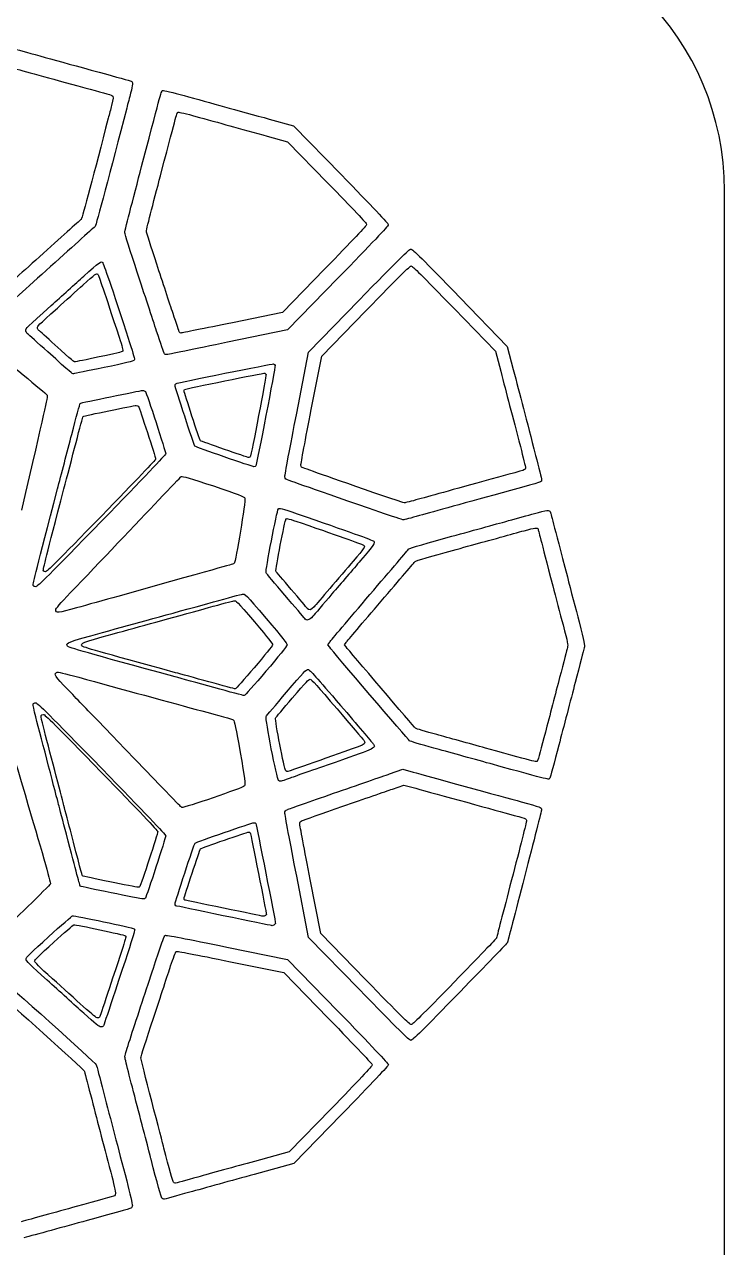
# Model space of a CAD drawing. Extents: x 0 to 3056, y 2 to 1701.
# Drawn here: x 2807.5 to 3056.4, y 378.7 to 813.3 of the extents above; entities that cross this region are included whole.
import ezdxf

# ---------------------------------------------------------------- set-up
doc = ezdxf.new("R2010")
doc.units = 0
doc.layers.add('K0102_Printing_Least_6', color=7, linetype='CONTINUOUS')

msp = doc.modelspace()

# ---------------------------------------------------------------- linework, layer by layer
at = {"layer": 'K0102_Printing_Least_6', "color": 4}
for points in [[(2845.249929, 788.85308)], [(2936.914027, 742.067081)], [(2807.98093, 704.501082)], [(2815.60783, 681.582083)], [(2889.769928, 656.384184)], [(2980.347825, 647.661084)], [(2855.229929, 644.286584)], [(2897.781928, 641.126084)], [(2834.992829, 636.829084)], [(2822.792929, 592.356085)], [(2919.894927, 571.290086)], [(2870.627828, 569.323086)], [(2973.062926, 550.603086)], [(2857.742829, 524.950087)], [(2896.777728, 493.845088)], [(2839.722829, 469.751088)], [(2926.363927, 470.564088)], [(2847.597829, 428.974089)]]:
    msp.add_lwpolyline(points, close=True, dxfattribs=at)
for points in [[(2894.563028, 779.634081), (2903.207027, 777.247081), (2920.063027, 759.942081)], [(2918.977027, 723.099082), (2901.039027, 704.692082), (2879.731028, 700.317082)], [(2904.300827, 675.122083), (2908.531827, 696.825083), (2926.363827, 715.142082)], [(2962.374826, 716.165082), (2979.171826, 698.872083), (2981.296825, 690.685083)], [(2916.031927, 591.931085), (2915.374927, 592.841085), (2916.038927, 593.798085)], [(2937.328927, 546.989086), (2942.003926, 548.622086), (2945.714926, 547.599086)], [(2926.363927, 470.564088), (2908.531927, 488.880088), (2904.300927, 510.579087)], [(2879.456828, 485.435088), (2901.038827, 481.024088), (2918.976827, 462.610088)], [(2920.074827, 425.778089), (2903.238827, 408.48509), (2889.214828, 404.63809)]]:
    msp.add_lwpolyline(points, dxfattribs=at)
at = {"layer": 'K0102_Printing_Least_6', "color": 1}
for points in [[(2893.821628, 773.604181), (2901.047627, 771.608181), (2915.139627, 757.141181)], [(3056.421624, 323.605192), (3056.421624, 754.146181)], [(2914.231627, 726.340182), (2899.235628, 710.952182), (2881.421628, 707.294182)], [(2909.482627, 676.399183), (2913.184627, 695.387183), (2928.784627, 711.412182)], [(2960.290626, 712.307182), (2974.985626, 697.178183), (2976.844626, 690.015183)], [(2921.901627, 592.048185), (2921.329627, 592.840185), (2921.907627, 593.672185)], [(2938.305627, 541.562186), (2942.435626, 543.005186), (2945.714626, 542.101186)], [(2928.618627, 474.047188), (2912.866627, 490.227188), (2909.128627, 509.397187)], [(2880.745628, 480.232188), (2899.699628, 476.358188), (2915.453627, 460.186188)], [(2916.417627, 427.838189), (2901.631627, 412.65119), (2889.315628, 409.27219)]]:
    msp.add_lwpolyline(points, dxfattribs=at)
for points in [[(2852.706629, 747.400181)], [(2944.990626, 727.436182)], [(2842.458629, 697.159183)], [(2864.231628, 683.027183)], [(2848.024629, 677.584183)], [(2900.494627, 637.533184)], [(2990.101625, 633.905184)], [(2872.976628, 606.056185)], [(2902.741627, 573.898186)], [(2980.681625, 509.262187)], [(2847.815629, 506.667187)], [(2893.532628, 497.017188)], [(2837.717629, 470.890188)], [(2916.417627, 427.838189)]]:
    msp.add_lwpolyline(points, close=True, dxfattribs=at)
for points in [[(3056.421624, 754.146181), (3056.421624, 807.87218), (3013.171625, 851.122179), (2959.449626, 851.122179)], [(2803.03463, 797.88118), (2807.13263, 796.75018), (2815.71663, 794.38818), (2828.964629, 790.74418)], [(2828.964629, 790.74418), (2834.052629, 789.34418), (2838.396629, 788.14318), (2838.623629, 788.07018)], [(2838.623629, 788.07018), (2839.192629, 787.89418), (2839.148629, 786.93618), (2838.462629, 784.41718)], [(2838.462629, 784.41718), (2838.150629, 783.26618), (2837.618629, 781.24318), (2837.279629, 779.918181)], [(2837.279629, 779.918181), (2832.444629, 761.118181), (2827.946629, 744.280181), (2827.710629, 744.090181)], [(2856.250629, 760.966181), (2861.801628, 782.23518), (2861.726628, 781.96418), (2862.144628, 782.09818)], [(2862.144628, 782.09818), (2862.369628, 782.17318), (2865.220628, 781.49018), (2868.482628, 780.58518)], [(2868.482628, 780.58518), (2871.745628, 779.681181), (2877.152628, 778.188181), (2880.503628, 777.271181)], [(2880.503628, 777.271181), (2883.854628, 776.350181), (2889.846628, 774.701181), (2893.821628, 773.604181)], [(2852.706629, 747.400181), (2853.722629, 751.289181), (2855.315629, 757.393181), (2856.250629, 760.966181)], [(2915.139627, 757.141181), (2924.403627, 747.626181), (2929.226627, 742.511181), (2929.226627, 742.198181)], [(2827.710629, 744.090181), (2827.547629, 743.957181), (2821.475629, 738.494182), (2814.22263, 731.946182)], [(2850.854629, 739.821182), (2850.854629, 740.102181), (2851.687629, 743.511181), (2852.706629, 747.400181)], [(2854.551629, 728.129182), (2852.517629, 734.279182), (2850.854629, 739.543182), (2850.854629, 739.821182)], [(2929.226627, 742.198181), (2929.226627, 741.887181), (2924.109627, 736.477182), (2914.231627, 726.340182)], [(2814.22263, 731.946182), (2806.96663, 725.399182), (2800.71163, 719.799182), (2800.31863, 719.500182)], [(2860.331628, 710.570182), (2859.182629, 714.074182), (2856.582629, 721.977182), (2854.551629, 728.129182)], [(2928.784627, 711.412182), (2941.125626, 724.087182), (2944.511626, 727.436182), (2944.990626, 727.436182)], [(2944.990626, 727.436182), (2945.465626, 727.436182), (2948.663626, 724.275182), (2960.290626, 712.307182)], [(2828.301629, 720.678182), (2832.663629, 724.625182), (2833.146629, 724.969182), (2833.611629, 724.468182)], [(2833.611629, 724.468182), (2833.872629, 724.188182), (2835.847629, 718.339182), (2841.148629, 702.155182)], [(2819.21363, 712.476182), (2822.000629, 714.983182), (2826.089629, 718.675182), (2828.301629, 720.678182)], [(2812.08263, 705.459182), (2812.08263, 706.046182), (2812.23263, 706.197182), (2819.21363, 712.476182)], [(2862.640628, 703.902182), (2862.516628, 704.065182), (2861.477628, 707.066182), (2860.331628, 710.570182)], [(2812.59863, 704.545182), (2812.31663, 704.770182), (2812.08263, 705.182182), (2812.08263, 705.459182)], [(2818.27463, 699.469183), (2815.43863, 702.038182), (2812.88463, 704.321182), (2812.59863, 704.545182)], [(2881.421628, 707.294182), (2871.627628, 705.286182), (2863.444628, 703.631182), (2863.238628, 703.624182)], [(2841.148629, 702.155182), (2842.261629, 698.758183), (2842.612629, 697.411183), (2842.458629, 697.159183)], [(2863.238628, 703.624182), (2863.032628, 703.614182), (2862.761628, 703.739182), (2862.640628, 703.902182)], [(2825.470629, 693.374183), (2825.043629, 693.350183), (2824.864629, 693.500183), (2818.27463, 699.469183)], [(2842.458629, 697.159183), (2842.307629, 696.912183), (2839.874629, 696.319183), (2834.038629, 695.104183)], [(2834.038629, 695.104183), (2829.522629, 694.165183), (2825.667629, 693.387183), (2825.470629, 693.374183)], [(2864.463628, 683.587183), (2864.895628, 683.860183), (2892.666628, 689.468183), (2892.980628, 689.347183)], [(2893.412628, 688.901183), (2893.534628, 688.578183), (2888.070628, 660.057183), (2887.804628, 659.612184)], [(2892.980628, 689.347183), (2893.153628, 689.279183), (2893.345628, 689.078183), (2893.412628, 688.901183)], [(2976.844626, 690.015183), (2978.854626, 682.260183), (2980.946625, 674.226183), (2983.813625, 663.290183)], [(2864.231628, 683.027183), (2864.231628, 683.254183), (2864.334628, 683.504183), (2864.463628, 683.587183)], [(2870.052628, 665.352183), (2869.815628, 665.595183), (2864.231628, 682.549183), (2864.231628, 683.027183)], [(2825.833629, 664.666183), (2827.144629, 669.705183), (2828.286629, 673.899183), (2828.373629, 673.986183)], [(2828.373629, 673.986183), (2828.575629, 674.191183), (2846.365629, 677.872183), (2847.186629, 677.878183)], [(2847.186629, 677.878183), (2847.524629, 677.882183), (2847.898629, 677.750183), (2848.024629, 677.584183)], [(2848.024629, 677.584183), (2848.355629, 677.140183), (2854.158629, 659.419184), (2854.152629, 658.860184)], [(2905.785627, 656.745184), (2905.785627, 657.114184), (2907.449627, 665.959183), (2909.482627, 676.399183)], [(2887.259628, 659.375184), (2886.794628, 659.375184), (2870.289628, 665.108183), (2870.052628, 665.352183)], [(2821.543629, 648.213184), (2822.589629, 652.226184), (2824.523629, 659.631184), (2825.833629, 664.666183)], [(2983.813625, 663.290183), (2984.814625, 659.459184), (2985.634625, 656.051184), (2985.634625, 655.714184)], [(2854.152629, 658.860184), (2854.149629, 658.549184), (2847.421629, 651.474184), (2834.868629, 638.583184)], [(2887.804628, 659.612184), (2887.727628, 659.484184), (2887.480628, 659.375184), (2887.259628, 659.375184)], [(2906.051627, 655.911184), (2905.904627, 656.004184), (2905.785627, 656.379184), (2905.785627, 656.745184)], [(2935.322627, 645.649184), (2915.757627, 652.439184), (2906.290627, 655.757184), (2906.051627, 655.911184)], [(2976.014626, 652.374184), (2961.449626, 648.380184), (2952.396626, 645.884184), (2947.636626, 644.556184)], [(2985.634625, 655.714184), (2985.634625, 654.965184), (2986.317625, 655.201184), (2976.014626, 652.374184)], [(2814.21463, 619.160185), (2814.08463, 619.502185), (2815.28363, 624.255184), (2821.543629, 648.213184)], [(2942.659626, 643.226184), (2942.498626, 643.213184), (2939.197627, 644.306184), (2935.322627, 645.649184)], [(2947.636626, 644.556184), (2945.055626, 643.834184), (2942.817626, 643.236184), (2942.659626, 643.226184)], [(2834.868629, 638.583184), (2819.03463, 622.319184), (2815.47863, 618.779185), (2814.97263, 618.779185)], [(2896.908628, 618.979185), (2896.672628, 619.410185), (2900.088627, 637.082184), (2900.494627, 637.533184)], [(2900.494627, 637.533184), (2900.765627, 637.833184), (2901.432627, 637.657184), (2905.912627, 636.119184)], [(2905.912627, 636.119184), (2920.788627, 630.997184), (2927.905627, 628.458184), (2928.191627, 628.178184)], [(2985.167625, 633.383184), (2988.988625, 634.449184), (2989.911625, 634.548184), (2990.101625, 633.905184)], [(2959.655626, 626.353184), (2966.818626, 628.322184), (2974.723626, 630.495184), (2977.220626, 631.181184)], [(2977.220626, 631.181184), (2979.720626, 631.867184), (2983.296625, 632.859184), (2985.167625, 633.383184)], [(2990.101625, 633.905184), (2990.224625, 633.501184), (2990.933625, 630.784184), (2995.369625, 613.777185)], [(2928.191627, 628.178184), (2928.699627, 627.679184), (2928.352627, 627.165184), (2924.364627, 622.517184)], [(2946.390626, 622.460184), (2946.519626, 622.633184), (2952.489626, 624.386184), (2959.655626, 626.353184)], [(2924.364627, 622.517184), (2922.339627, 620.160184), (2918.610627, 615.799185), (2916.075627, 612.829185)], [(2934.320627, 608.325185), (2940.827626, 615.929185), (2946.257626, 622.291184), (2946.390626, 622.460184)], [(2814.97263, 618.779185), (2814.62463, 618.779185), (2814.29363, 618.945185), (2814.21463, 619.160185)], [(2902.368627, 612.491185), (2899.466628, 615.879185), (2897.007628, 618.800185), (2896.908628, 618.979185)], [(2916.075627, 612.829185), (2913.543627, 609.861185), (2911.026627, 606.935185), (2910.484627, 606.329185)], [(2995.369625, 613.777185), (2996.364625, 609.963185), (2997.994625, 603.720185), (2998.993625, 599.907185)], [(2881.940628, 608.443185), (2882.750628, 608.579185), (2882.774628, 608.555185), (2889.256628, 600.961185)], [(2908.060627, 605.779185), (2907.834627, 606.082185), (2905.273627, 609.104185), (2902.368627, 612.491185)], [(2838.745629, 596.628185), (2849.408629, 599.554185), (2858.025629, 601.927185), (2872.976628, 606.056185)], [(2872.976628, 606.056185), (2877.458628, 607.297185), (2881.492628, 608.368185), (2881.940628, 608.443185)], [(2910.484627, 606.329185), (2909.367627, 605.084185), (2908.696627, 604.930185), (2908.060627, 605.779185)], [(2921.907627, 593.672185), (2922.227627, 594.126185), (2927.813627, 600.722185), (2934.320627, 608.325185)], [(2889.256628, 600.961185), (2894.409628, 594.926185), (2895.741628, 593.224185), (2895.684628, 592.763185)], [(2998.993625, 599.907185), (3000.677625, 593.481185), (3000.789625, 592.890185), (3000.554625, 591.868185)], [(2827.937629, 592.417185), (2827.385629, 593.465185), (2827.774629, 593.617185), (2838.745629, 596.628185)], [(2861.222628, 582.921185), (2833.982629, 590.353185), (2828.144629, 592.020185), (2827.937629, 592.417185)], [(2895.684628, 592.763185), (2895.636628, 592.424185), (2892.968628, 589.098185), (2889.185628, 584.675185)], [(2946.576626, 563.191186), (2946.068626, 563.626186), (2922.628627, 591.033185), (2921.901627, 592.048185)], [(3000.554625, 591.868185), (3000.412625, 591.260185), (2999.169625, 586.454185), (2997.787625, 581.190185)], [(2873.115628, 579.647186), (2868.162628, 581.013185), (2862.812628, 582.487185), (2861.222628, 582.921185)], [(2889.185628, 584.675185), (2885.655628, 580.545185), (2882.618628, 577.165186), (2882.441628, 577.165186)], [(2882.441628, 577.165186), (2882.265628, 577.165186), (2878.068628, 578.283186), (2873.115628, 579.647186)], [(2902.741627, 573.898186), (2907.807627, 579.831186), (2908.574627, 580.637185), (2909.093627, 580.576185)], [(2909.093627, 580.576185), (2909.557627, 580.525185), (2911.630627, 578.235186), (2918.631627, 570.052186)], [(2997.787625, 581.190185), (2996.405625, 575.923186), (2994.126625, 567.199186), (2992.727625, 561.799186)], [(2896.776628, 566.779186), (2896.889628, 566.982186), (2899.572628, 570.184186), (2902.741627, 573.898186)], [(2918.631627, 570.052186), (2923.548627, 564.299186), (2927.814627, 559.286186), (2928.110627, 558.908186)], [(2814.23463, 563.647186), (2813.71463, 565.655186), (2813.35363, 567.476186), (2813.43363, 567.689186)], [(2813.43363, 567.689186), (2813.51463, 567.905186), (2813.86363, 568.077186), (2814.22063, 568.077186)], [(2814.22063, 568.077186), (2814.74363, 568.077186), (2818.45963, 564.383186), (2834.891629, 547.506186)], [(2900.417627, 548.056186), (2899.946628, 548.445186), (2896.486628, 566.244186), (2896.776628, 566.779186)], [(2821.386629, 536.254187), (2820.818629, 538.384187), (2815.99263, 556.887186), (2814.23463, 563.647186)], [(2954.085626, 560.905186), (2950.166626, 561.983186), (2946.787626, 563.011186), (2946.576626, 563.191186)], [(2971.484626, 556.118186), (2965.833626, 557.673186), (2958.001626, 559.829186), (2954.085626, 560.905186)], [(2992.727625, 561.799186), (2991.324625, 556.396186), (2990.075625, 551.842186), (2989.945625, 551.671186)], [(2928.110627, 558.908186), (2929.171627, 557.557186), (2929.297627, 557.621186), (2917.009627, 553.347186)], [(2917.009627, 553.347186), (2910.838627, 551.199186), (2904.766627, 549.071186), (2903.518627, 548.619186)], [(2989.945625, 551.671186), (2989.507625, 551.098186), (2991.165625, 550.700186), (2971.484626, 556.118186)], [(2903.518627, 548.619186), (2900.906627, 547.672186), (2900.887627, 547.668186), (2900.417627, 548.056186)], [(2834.891629, 547.506186), (2848.056629, 533.987187), (2854.922629, 526.759187), (2854.929629, 526.433187)], [(2920.688627, 535.434187), (2928.104627, 538.011187), (2936.034627, 540.768186), (2938.305627, 541.562186)], [(2945.714626, 542.101186), (2949.754626, 540.982186), (2973.956626, 534.329187), (2979.587626, 532.787187)], [(2823.817629, 526.928187), (2822.789629, 530.895187), (2821.691629, 535.091187), (2821.386629, 536.254187)], [(2906.298627, 530.361187), (2906.795627, 530.575187), (2913.273627, 532.859187), (2920.688627, 535.434187)], [(2905.394627, 529.270187), (2905.394627, 529.847187), (2905.560627, 530.043187), (2906.298627, 530.361187)], [(2979.587626, 532.787187), (2985.840625, 531.075187), (2986.023625, 531.006187), (2986.023625, 530.323187)], [(2986.023625, 530.323187), (2986.023625, 530.001187), (2983.621625, 520.526187), (2980.681625, 509.262187)], [(2828.162629, 510.695187), (2828.035629, 510.829187), (2826.979629, 514.778187), (2823.817629, 526.928187)], [(2854.929629, 526.433187), (2854.929629, 525.851187), (2848.906629, 507.434187), (2848.561629, 506.976187)], [(2870.112628, 520.349187), (2870.374628, 520.620187), (2886.720628, 526.284187), (2887.241628, 526.284187)], [(2887.241628, 526.284187), (2887.468628, 526.284187), (2887.720628, 526.176187), (2887.804628, 526.039187)], [(2887.804628, 526.039187), (2887.909628, 525.863187), (2893.532628, 497.378188), (2893.532628, 497.017188)], [(2909.128627, 509.397187), (2907.075627, 519.943187), (2905.394627, 528.884187), (2905.394627, 529.270187)], [(2864.283628, 502.708187), (2864.283628, 503.238187), (2869.846628, 520.077187), (2870.112628, 520.349187)], [(2847.815629, 506.667187), (2847.151629, 506.670187), (2828.328629, 510.530187), (2828.162629, 510.695187)], [(2980.681625, 509.262187), (2977.744626, 498.002188), (2975.339626, 488.705188), (2975.339626, 488.609188)], [(2848.561629, 506.976187), (2848.435629, 506.804187), (2848.097629, 506.667187), (2847.815629, 506.667187)], [(2864.497628, 502.144187), (2864.380628, 502.221187), (2864.283628, 502.474187), (2864.283628, 502.708187)], [(2878.276628, 499.248188), (2870.815628, 500.767187), (2864.616628, 502.072187), (2864.497628, 502.144187)], [(2892.333628, 496.365188), (2892.065628, 496.432188), (2885.738628, 497.730188), (2878.276628, 499.248188)], [(2893.177628, 496.611188), (2892.972628, 496.400188), (2892.618628, 496.298188), (2892.333628, 496.365188)], [(2893.532628, 497.017188), (2893.532628, 496.992188), (2893.372628, 496.809188), (2893.177628, 496.611188)], [(2817.92363, 487.115188), (2821.672629, 490.491188), (2824.880629, 493.287188), (2825.057629, 493.326188)], [(2825.057629, 493.326188), (2825.669629, 493.470188), (2843.021629, 489.787188), (2843.368629, 489.440188)], [(2811.11363, 480.440188), (2811.11363, 480.849188), (2812.74763, 482.450188), (2817.92363, 487.115188)], [(2843.368629, 489.440188), (2843.747629, 489.064188), (2844.197629, 490.534188), (2837.717629, 470.890188)], [(2975.339626, 488.609188), (2975.339626, 488.509188), (2968.644626, 481.552188), (2960.466626, 473.146188)], [(2859.479629, 478.715188), (2860.370628, 481.432188), (2861.256628, 483.758188), (2861.448628, 483.882188)], [(2861.448628, 483.882188), (2861.678628, 484.033188), (2868.220628, 482.794188), (2880.745628, 480.232188)], [(2817.48763, 474.154188), (2812.65263, 478.512188), (2811.11363, 480.030188), (2811.11363, 480.440188)], [(2853.369629, 460.162188), (2855.839629, 467.647188), (2858.587629, 475.998188), (2859.479629, 478.715188)], [(2828.377629, 464.326188), (2825.895629, 466.572188), (2820.994629, 470.991188), (2817.48763, 474.154188)], [(2944.982626, 457.865189), (2944.499626, 457.865189), (2941.107626, 461.219188), (2928.618627, 474.047188)], [(2837.717629, 470.890188), (2835.979629, 465.619188), (2834.466629, 461.068188), (2834.361629, 460.774188)], [(2960.466626, 473.146188), (2948.685626, 461.040188), (2945.465626, 457.865189), (2944.982626, 457.865189)], [(2799.50163, 467.706188), (2799.93763, 467.706188), (2828.505629, 442.016189), (2828.743629, 441.410189)], [(2833.526629, 460.243188), (2833.029629, 460.247188), (2831.886629, 461.154188), (2828.377629, 464.326188)], [(2834.361629, 460.774188), (2834.220629, 460.397188), (2833.978629, 460.240188), (2833.526629, 460.243188)], [(2848.874629, 446.045189), (2848.874629, 446.323189), (2850.895629, 452.673189), (2853.369629, 460.162188)], [(2915.453627, 460.186188), (2925.827627, 449.537189), (2931.206627, 443.850189), (2931.206627, 443.520189)], [(2852.765629, 430.645189), (2850.625629, 438.837189), (2848.874629, 445.767189), (2848.874629, 446.045189)], [(2931.206627, 443.520189), (2931.206627, 443.194189), (2926.147627, 437.825189), (2916.417627, 427.838189)], [(2828.743629, 441.410189), (2828.832629, 441.182189), (2829.840629, 437.394189), (2830.982629, 432.994189)], [(2830.982629, 432.994189), (2833.271629, 424.165189), (2835.386629, 416.05119), (2838.162629, 405.44719)], [(2857.098629, 414.01319), (2856.854629, 414.96719), (2854.903629, 422.453189), (2852.765629, 430.645189)], [(2860.480628, 401.84119), (2860.241628, 402.14019), (2859.036629, 406.47619), (2857.098629, 414.01319)], [(2889.315628, 409.27219), (2882.543628, 407.40919), (2873.472628, 404.90519), (2869.157628, 403.70419)], [(2838.162629, 405.44719), (2839.170629, 401.60219), (2839.961629, 398.17819), (2839.920629, 397.83719)], [(2861.036628, 401.50519), (2860.889628, 401.49819), (2860.639628, 401.64919), (2860.480628, 401.84119)], [(2869.157628, 403.70419), (2864.841628, 402.50419), (2861.187628, 401.51219), (2861.036628, 401.50519)], [(2839.487629, 397.01719), (2839.289629, 396.90419), (2833.196629, 395.19119), (2825.944629, 393.20919)], [(2839.920629, 397.83719), (2839.879629, 397.49719), (2839.684629, 397.12919), (2839.487629, 397.01719)], [(2825.944629, 393.20919), (2818.69263, 391.22619), (2809.84663, 388.79719), (2806.28663, 387.80619)]]:
    msp.add_open_spline(points, degree=3, dxfattribs=at)
at = {"layer": 'K0102_Printing_Least_6', "color": 4}
for points in [[(2803.65293, 804.66108), (2808.46493, 803.33308), (2818.54293, 800.56008), (2834.097929, 796.28208)], [(2834.097929, 796.28208), (2840.070929, 794.63808), (2845.171929, 793.22808), (2845.437929, 793.14208)], [(2845.437929, 793.14208), (2846.105929, 792.93508), (2846.054929, 791.81008), (2845.249929, 788.85308)], [(2845.249929, 788.85308), (2844.882929, 787.50108), (2844.257929, 785.12608), (2843.859929, 783.57108)], [(2849.622029, 764.517081), (2856.262029, 789.95808), (2856.172029, 789.63408), (2856.672029, 789.79408)], [(2856.672029, 789.79408), (2856.942029, 789.88408), (2860.352028, 789.06708), (2864.254028, 787.98508)], [(2864.254028, 787.98508), (2868.157028, 786.90308), (2874.625028, 785.11808), (2878.633028, 784.02108)], [(2843.859929, 783.57108), (2838.183929, 761.497081), (2832.902929, 741.728081), (2832.624929, 741.505081)], [(2878.633028, 784.02108), (2882.641028, 782.91908), (2889.809028, 780.94608), (2894.563028, 779.634081)], [(2845.383029, 748.290081), (2846.598029, 752.942081), (2848.504029, 760.243081), (2849.622029, 764.517081)], [(2920.063027, 759.942081), (2931.145027, 748.560081), (2936.914027, 742.442081), (2936.914027, 742.067081)], [(2843.168029, 739.224082), (2843.168029, 739.560082), (2844.164029, 743.638081), (2845.383029, 748.290081)], [(2832.624929, 741.505081), (2832.433929, 741.349081), (2825.304929, 734.935082), (2816.78893, 727.247082)], [(2847.590029, 725.239082), (2845.157029, 732.595082), (2843.168029, 738.892082), (2843.168029, 739.224082)], [(2936.914027, 742.067081), (2936.914027, 741.696081), (2930.793027, 735.224082), (2918.977027, 723.099082)], [(2926.363827, 715.142082), (2940.468826, 729.630082), (2944.339826, 733.458082), (2944.886826, 733.458082)], [(2944.886826, 733.458082), (2945.429826, 733.458082), (2949.085826, 729.845082), (2962.374826, 716.165082)], [(2816.78893, 727.247082), (2808.26993, 719.560082), (2800.92593, 712.985082), (2800.46493, 712.634082)], [(2828.574929, 723.825082), (2834.113929, 728.837082), (2834.726929, 729.274082), (2835.316929, 728.638082)], [(2835.316929, 728.638082), (2835.648929, 728.282082), (2838.156929, 720.856082), (2844.886929, 700.306082)], [(2817.03593, 713.411082), (2820.574929, 716.595082), (2825.765929, 721.282082), (2828.574929, 723.825082)], [(2854.504029, 704.235082), (2853.129029, 708.427082), (2850.020029, 717.880082), (2847.590029, 725.239082)], [(2807.98093, 704.501082), (2807.98093, 705.247082), (2808.17193, 705.439082), (2817.03593, 713.411082)], [(2808.63693, 703.341082), (2808.27793, 703.626082), (2807.98093, 704.149082), (2807.98093, 704.501082)], [(2857.266029, 696.259083), (2857.118029, 696.454083), (2855.875029, 700.044082), (2854.504029, 704.235082)], [(2815.84393, 696.896083), (2812.24293, 700.157082), (2808.99993, 703.056082), (2808.63693, 703.341082)], [(2844.886929, 700.306082), (2846.300929, 695.993083), (2846.746929, 694.282083), (2846.550929, 693.962083)], [(2879.731028, 700.317082), (2868.016028, 697.915083), (2858.227029, 695.935083), (2857.981029, 695.927083)], [(2798.20183, 695.808083), (2799.02983, 695.378083), (2815.27883, 682.090083), (2815.60783, 681.582083)], [(2824.980929, 689.157083), (2824.437929, 689.126083), (2824.210929, 689.317083), (2815.84393, 696.896083)], [(2857.981029, 695.927083), (2857.735029, 695.915083), (2857.411029, 696.064083), (2857.266029, 696.259083)], [(2835.859929, 691.353083), (2830.124929, 690.161083), (2825.230929, 689.173083), (2824.980929, 689.157083)], [(2846.550929, 693.962083), (2846.359929, 693.649083), (2843.269929, 692.896083), (2835.859929, 691.353083)], [(2861.320928, 685.606183), (2861.847928, 685.939183), (2895.695928, 692.774183), (2896.078928, 692.626183)], [(2896.605928, 692.083183), (2896.753928, 691.689183), (2890.093928, 656.927184), (2889.769928, 656.384184)], [(2896.078928, 692.626183), (2896.288928, 692.544183), (2896.523928, 692.298183), (2896.605928, 692.083183)], [(2981.296825, 690.685083), (2983.593825, 681.821083), (2985.984825, 672.638083), (2989.261825, 660.138083)], [(2827.328829, 678.603083), (2827.566829, 678.845083), (2848.558829, 683.189083), (2849.527829, 683.196083)], [(2849.527829, 683.196083), (2849.925829, 683.200083), (2850.367829, 683.044083), (2850.515829, 682.849083)], [(2850.515829, 682.849083), (2850.906829, 682.325083), (2857.753829, 661.415083), (2857.746829, 660.755083)], [(2861.038928, 684.923183), (2861.038928, 685.200183), (2861.163928, 685.505183), (2861.320928, 685.606183)], [(2868.132928, 663.380183), (2867.843928, 663.677183), (2861.038928, 684.341183), (2861.038928, 684.923183)], [(2815.60783, 681.582083), (2815.82883, 681.237083), (2814.68183, 676.118083), (2806.43683, 640.630084)], [(2824.331829, 667.606083), (2825.878829, 673.552083), (2827.226829, 678.501083), (2827.328829, 678.603083)], [(2900.074827, 652.657084), (2900.074827, 653.079084), (2901.976827, 663.189083), (2904.300827, 675.122083)], [(2819.26983, 648.192084), (2820.503829, 652.927084), (2822.785829, 661.665083), (2824.331829, 667.606083)], [(2857.746829, 660.755083), (2857.742829, 660.388083), (2849.804829, 652.040084), (2834.992829, 636.829084)], [(2889.105928, 656.095184), (2888.538928, 656.095184), (2868.421928, 663.083183), (2868.132928, 663.380183)], [(2889.769928, 656.384184), (2889.675928, 656.228184), (2889.374928, 656.095184), (2889.105928, 656.095184)], [(2989.261825, 660.138083), (2990.406825, 655.759084), (2991.343825, 651.864084), (2991.343825, 651.478084)], [(2855.229929, 644.286584), (2859.383929, 648.673584), (2863.004928, 652.408584), (2863.271928, 652.586584)], [(2863.271928, 652.586584), (2863.635928, 652.828584), (2866.513928, 651.992584), (2874.674928, 649.262584)], [(2900.378827, 651.704084), (2900.210827, 651.810084), (2900.074827, 652.239084), (2900.074827, 652.657084)], [(2810.62183, 613.911085), (2810.46883, 614.314085), (2811.88283, 619.923085), (2819.26983, 648.192084)], [(2874.674928, 649.262584), (2883.504928, 646.306584), (2885.639928, 645.492584), (2885.869928, 644.974584)], [(2933.835827, 639.974084), (2911.472827, 647.735084), (2900.652827, 651.528084), (2900.378827, 651.704084)], [(2980.347825, 647.661084), (2963.699826, 643.095084), (2953.351826, 640.243084), (2947.910826, 638.724084)], [(2991.343825, 651.478084), (2991.343825, 650.622084), (2992.124825, 650.892084), (2980.347825, 647.661084)], [(2823.906929, 611.364585), (2834.216929, 622.171584), (2847.775929, 636.425584), (2855.229929, 644.286584)], [(2885.869928, 644.974584), (2886.218928, 644.181584), (2882.565928, 622.048584), (2882.032928, 621.728584)], [(2893.394928, 618.427085), (2893.105928, 618.954085), (2897.285928, 640.575084), (2897.781928, 641.126084)], [(2897.781928, 641.126084), (2898.113928, 641.493084), (2898.929928, 641.278084), (2904.410927, 639.396084)], [(2904.410927, 639.396084), (2922.609927, 633.130084), (2931.316927, 630.024084), (2931.667927, 629.681084)], [(2942.222826, 637.204084), (2942.038826, 637.189084), (2938.265827, 638.439084), (2933.835827, 639.974084)], [(2979.660926, 636.942084), (2982.535925, 637.731084), (2986.648925, 638.872084), (2988.800925, 639.474084)], [(2988.800925, 639.474084), (2993.195925, 640.700084), (2994.257925, 640.814084), (2994.476925, 640.075084)], [(2994.476925, 640.075084), (2994.617925, 639.610084), (2995.433925, 636.485084), (3000.535925, 616.923085)], [(2834.992829, 636.829084), (2816.30883, 617.638085), (2812.11383, 613.462085), (2811.51583, 613.462085)], [(2947.910826, 638.724084), (2944.960826, 637.899084), (2942.402826, 637.216084), (2942.222826, 637.204084)], [(2959.456926, 631.388084), (2967.695926, 633.653084), (2976.788926, 636.153084), (2979.660926, 636.942084)], [(2944.199926, 626.911084), (2944.347926, 627.110084), (2951.214926, 629.126084), (2959.456926, 631.388084)], [(2931.667927, 629.681084), (2932.288927, 629.071084), (2931.863927, 628.442084), (2926.984927, 622.755084)], [(2930.316927, 610.653085), (2937.800927, 619.399085), (2944.046926, 626.716084), (2944.199926, 626.911084)], [(2882.032928, 621.728584), (2881.587928, 621.460584), (2880.990928, 621.293584), (2840.688929, 610.041585)], [(2926.984927, 622.755084), (2924.507927, 619.872085), (2919.945927, 614.536085), (2916.843927, 610.903085)], [(2900.074927, 610.489085), (2896.523928, 614.634085), (2893.515928, 618.208085), (2893.394928, 618.427085)], [(2811.51583, 613.462085), (2811.10583, 613.462085), (2810.71483, 613.657085), (2810.62183, 613.911085)], [(3000.535925, 616.923085), (3001.679925, 612.536085), (3003.554925, 605.356085), (3004.703925, 600.970085)], [(2818.64693, 605.286585), (2818.62893, 605.663585), (2820.212929, 607.494585), (2823.906929, 611.364585)], [(2840.688929, 610.041585), (2836.157929, 608.776585), (2829.571929, 606.929585), (2826.055929, 605.938585)], [(2874.687928, 608.071085), (2879.851928, 609.501085), (2884.499928, 610.735085), (2885.015928, 610.821085)], [(2885.015928, 610.821085), (2885.949928, 610.978085), (2885.976928, 610.950085), (2893.445928, 602.200085)], [(2907.038927, 602.278085), (2906.761927, 602.649085), (2903.628927, 606.345085), (2900.074927, 610.489085)], [(2916.843927, 610.903085), (2913.746927, 607.271085), (2910.667927, 603.692085), (2910.003927, 602.950085)], [(2916.038927, 593.798085), (2916.406927, 594.321085), (2922.831927, 601.907085), (2930.316927, 610.653085)], [(2826.055929, 605.938585), (2819.43893, 604.072585), (2818.69993, 604.005585), (2818.64693, 605.286585)], [(2835.246929, 597.208085), (2847.531929, 600.579085), (2857.460929, 603.314085), (2874.687928, 608.071085)], [(2893.445928, 602.200085), (2899.382928, 595.247085), (2900.917927, 593.286085), (2900.851927, 592.755085)], [(2910.003927, 602.950085), (2908.636927, 601.427085), (2907.816927, 601.239085), (2907.038927, 602.278085)], [(3004.703925, 600.970085), (3006.640925, 593.579085), (3006.769925, 592.899085), (3006.499925, 591.724085)], [(2822.792929, 592.356085), (2822.156929, 593.564085), (2822.605929, 593.739085), (2835.246929, 597.208085)], [(2861.144928, 581.415085), (2829.757929, 589.978085), (2823.031929, 591.899085), (2822.792929, 592.356085)], [(2900.851927, 592.755085), (2900.796927, 592.364085), (2897.722928, 588.532085), (2893.363928, 583.435085)], [(2944.413926, 558.739086), (2943.828926, 559.239086), (2916.867927, 590.763085), (2916.031927, 591.931085)], [(3006.499925, 591.724085), (3006.335925, 591.024085), (3004.906925, 585.497085), (3003.316925, 579.442086)], [(2823.030829, 576.823086), (2818.25083, 581.764085), (2817.84183, 582.383085), (2818.94383, 583.038085)], [(2818.94383, 583.038085), (2819.26683, 583.232085), (2821.630829, 582.706085), (2826.789829, 581.288085)], [(2893.363928, 583.435085), (2889.296928, 578.677086), (2885.796928, 574.782086), (2885.593928, 574.782086)], [(2900.644927, 575.950086), (2906.781927, 583.138085), (2907.710927, 584.114085), (2908.339927, 584.040085)], [(2908.339927, 584.040085), (2908.902927, 583.978085), (2911.413927, 581.204085), (2919.894927, 571.290086)], [(2826.789829, 581.288085), (2841.192829, 577.336086), (2860.171828, 572.158086), (2870.627828, 569.323086)], [(2874.847928, 577.642086), (2869.140928, 579.216086), (2862.976928, 580.915085), (2861.144928, 581.415085)], [(3003.316925, 579.442086), (3001.726925, 573.384086), (2999.105925, 563.349086), (2997.496925, 557.138086)], [(2833.582829, 565.885086), (2830.320829, 569.275086), (2825.570829, 574.198086), (2823.030829, 576.823086)], [(2885.593928, 574.782086), (2885.390928, 574.782086), (2880.554928, 576.071086), (2874.847928, 577.642086)], [(2893.417928, 567.325086), (2893.554928, 567.571086), (2896.804928, 571.450086), (2900.644927, 575.950086)], [(2797.76753, 571.191686), (2798.30653, 570.908686), (2800.02053, 565.465686), (2807.70853, 539.589687)], [(2811.53183, 567.208086), (2810.94183, 569.489086), (2810.53183, 571.556086), (2810.62183, 571.798086)], [(2810.62183, 571.798086), (2810.71483, 572.044086), (2811.10983, 572.239086), (2811.51583, 572.239086)], [(2811.51583, 572.239086), (2812.10983, 572.239086), (2816.32883, 568.044086), (2834.988829, 548.880086)], [(2919.894927, 571.290086), (2925.851927, 564.321086), (2931.019927, 558.247086), (2931.378927, 557.790086)], [(2819.65283, 536.103087), (2819.00783, 538.521087), (2813.52783, 559.532086), (2811.53183, 567.208086)], [(2863.476828, 535.028087), (2863.030828, 535.293087), (2862.599828, 535.739087), (2833.582829, 565.885086)], [(2870.627828, 569.323086), (2876.459828, 567.746086), (2881.465828, 566.329086), (2881.748828, 566.179086)], [(2881.748828, 566.179086), (2882.134828, 565.973086), (2882.762828, 563.043086), (2884.229828, 554.563086)], [(2897.828928, 544.642086), (2897.257928, 545.114086), (2893.066928, 566.677086), (2893.417928, 567.325086)], [(2931.378927, 557.790086), (2932.663927, 556.153086), (2932.816927, 556.231086), (2917.929927, 551.052086)], [(2953.050926, 556.110086), (2948.542926, 557.349086), (2944.656926, 558.532086), (2944.413926, 558.739086)], [(2997.496925, 557.138086), (2995.882925, 550.923086), (2994.445925, 545.685086), (2994.296925, 545.489086)], [(2884.229828, 554.563086), (2885.814828, 545.387086), (2886.109828, 543.122086), (2885.762828, 542.674086)], [(2973.062926, 550.603086), (2966.562926, 552.392086), (2957.554926, 554.872086), (2953.050926, 556.110086)], [(2834.988829, 548.880086), (2849.937829, 533.528087), (2857.734829, 525.321087), (2857.742829, 524.950087)], [(2917.929927, 551.052086), (2910.453927, 548.450086), (2903.097927, 545.872086), (2901.585927, 545.325086)], [(2994.296925, 545.489086), (2993.792925, 544.829086), (2995.699925, 544.372086), (2973.062926, 550.603086)], [(2901.585927, 545.325086), (2898.421928, 544.177086), (2898.398928, 544.173086), (2897.828928, 544.642086)], [(2917.386927, 540.052086), (2925.781927, 542.970086), (2934.757927, 546.091086), (2937.328927, 546.989086)], [(2945.714926, 547.599086), (2950.288926, 546.333086), (2977.683926, 538.802087), (2984.058925, 537.056087)], [(2807.70853, 539.589687), (2813.28853, 520.801687), (2816.89953, 508.146687), (2816.75453, 507.869687)], [(2885.762828, 542.674086), (2885.230828, 541.990086), (2864.011828, 534.711087), (2863.476828, 535.028087)], [(2901.097927, 534.310087), (2901.660927, 534.552087), (2908.992927, 537.138087), (2917.386927, 540.052086)], [(2822.413829, 525.513087), (2821.246829, 530.017087), (2819.99983, 534.782087), (2819.65283, 536.103087)], [(2984.058925, 537.056087), (2991.136925, 535.118087), (2991.343925, 535.040087), (2991.343925, 534.267087)], [(2900.074927, 533.075087), (2900.074927, 533.728087), (2900.261927, 533.950087), (2901.097927, 534.310087)], [(2904.300927, 510.579087), (2901.976927, 522.517087), (2900.074927, 532.638087), (2900.074927, 533.075087)], [(2991.343925, 534.267087), (2991.343925, 533.903087), (2988.624925, 523.177087), (2985.296925, 510.427087)], [(2868.160728, 522.353087), (2868.480728, 522.685087), (2888.453728, 529.606087), (2889.089728, 529.606087)], [(2889.089728, 529.606087), (2889.367728, 529.606087), (2889.675728, 529.474087), (2889.777728, 529.306087)], [(2889.777728, 529.306087), (2889.906728, 529.091087), (2896.777728, 494.286088), (2896.777728, 493.845088)], [(2827.347829, 507.079087), (2827.203829, 507.231087), (2826.003829, 511.716087), (2822.413829, 525.513087)], [(2857.742829, 524.950087), (2857.742829, 524.290087), (2850.902829, 503.376087), (2850.511829, 502.856087)], [(2861.038728, 500.798087), (2861.038728, 501.446087), (2867.835728, 522.021087), (2868.160728, 522.353087)], [(2985.296925, 510.427087), (2981.972925, 497.681088), (2979.249926, 487.157088), (2979.249926, 487.048088)], [(2816.75453, 507.869687), (2816.49253, 507.371687), (2801.10353, 492.380688), (2800.23553, 491.777688)], [(2849.663829, 502.505087), (2848.910829, 502.509087), (2827.535829, 506.892087), (2827.347829, 507.079087)], [(2850.511829, 502.856087), (2850.367829, 502.661087), (2849.984829, 502.505087), (2849.663829, 502.505087)], [(2861.300728, 500.110087), (2861.156728, 500.204087), (2861.038728, 500.513087), (2861.038728, 500.798087)], [(2878.136728, 496.571088), (2869.019728, 498.427088), (2861.445728, 500.021087), (2861.300728, 500.110087)], [(2816.10583, 489.110088), (2820.578829, 493.138088), (2824.406829, 496.474088), (2824.617829, 496.521088)], [(2824.617829, 496.521088), (2825.347829, 496.692088), (2846.050829, 492.298088), (2846.464829, 491.884088)], [(2895.312728, 493.048088), (2894.984728, 493.130088), (2887.253728, 494.716088), (2878.136728, 496.571088)], [(2846.464829, 491.884088), (2846.917829, 491.435088), (2847.453829, 493.189088), (2839.722829, 469.751088)], [(2896.343728, 493.349088), (2896.093728, 493.091088), (2895.660728, 492.966088), (2895.312728, 493.048088)], [(2896.777728, 493.845088), (2896.777728, 493.814088), (2896.581728, 493.591088), (2896.343728, 493.349088)], [(2807.98083, 481.146088), (2807.98083, 481.634088), (2809.92983, 483.544088), (2816.10583, 489.110088)], [(2855.242829, 483.708088), (2856.257829, 486.802088), (2857.265829, 489.450088), (2857.484829, 489.591088)], [(2857.484829, 489.591088), (2857.746829, 489.763088), (2865.195828, 488.353088), (2879.456828, 485.435088)], [(2979.249926, 487.048088), (2979.249926, 486.935088), (2971.671926, 479.060088), (2962.413926, 469.544088)], [(2848.285829, 462.583088), (2851.097829, 471.106088), (2854.226829, 480.614088), (2855.242829, 483.708088)], [(2815.58583, 473.646088), (2809.81683, 478.845088), (2807.98083, 480.657088), (2807.98083, 481.146088)], [(2799.51193, 473.704088), (2800.01193, 473.704088), (2832.773929, 444.243089), (2833.046929, 443.548089)], [(2828.578829, 461.919088), (2825.617829, 464.599088), (2819.76983, 469.872088), (2815.58583, 473.646088)], [(2839.722829, 469.751088), (2837.648829, 463.462088), (2835.843829, 458.032089), (2835.718829, 457.681089)], [(2944.886926, 452.247089), (2944.339926, 452.247089), (2940.499926, 456.044089), (2926.363927, 470.564088)], [(2962.413926, 469.544088), (2949.078926, 455.841089), (2945.433926, 452.247089), (2944.886926, 452.247089)], [(2834.722829, 457.048089), (2834.128829, 457.052089), (2832.765829, 458.134089), (2828.578829, 461.919088)], [(2843.167829, 446.509089), (2843.167829, 446.825089), (2845.468829, 454.056089), (2848.285829, 462.583088)], [(2918.976827, 462.610088), (2930.788827, 450.485089), (2936.913827, 444.009089), (2936.913827, 443.634089)], [(2835.718829, 457.681089), (2835.550829, 457.231089), (2835.261829, 457.044089), (2834.722829, 457.048089)], [(2833.046929, 443.548089), (2833.148929, 443.286089), (2834.304929, 438.942089), (2835.613929, 433.896089)], [(2847.597829, 428.974089), (2845.160829, 438.302089), (2843.167829, 446.192089), (2843.167829, 446.509089)], [(2936.913827, 443.634089), (2936.913827, 443.263089), (2931.152827, 437.149089), (2920.074827, 425.778089)], [(2835.613929, 433.896089), (2838.238929, 423.771089), (2840.663929, 414.46609), (2843.847929, 402.30609)], [(2852.531829, 410.03609), (2852.253829, 411.12209), (2850.031829, 419.64609), (2847.597829, 428.974089)], [(2856.382829, 396.17709), (2856.109829, 396.51709), (2854.738829, 401.45409), (2852.531829, 410.03609)], [(2889.214828, 404.63809), (2881.503828, 402.51709), (2871.175828, 399.66509), (2866.261828, 398.29809)], [(2843.847929, 402.30609), (2845.003929, 397.89609), (2845.910929, 393.97009), (2845.863929, 393.57909)], [(2857.015829, 395.79409), (2856.847829, 395.78609), (2856.562829, 395.95809), (2856.382829, 396.17709)], [(2866.261828, 398.29809), (2861.347828, 396.93109), (2857.187829, 395.80209), (2857.015829, 395.79409)], [(2845.367929, 392.63809), (2845.140929, 392.50909), (2838.152929, 390.54409), (2829.835929, 388.27109)], [(2845.863929, 393.57909), (2845.816929, 393.18909), (2845.593929, 392.76709), (2845.367929, 392.63809)], [(2829.835929, 388.27109), (2821.519929, 385.99709), (2811.37493, 383.21209), (2807.29293, 382.07509)]]:
    msp.add_open_spline(points, degree=3, dxfattribs=at)

doc.saveas('drawing.dxf')
